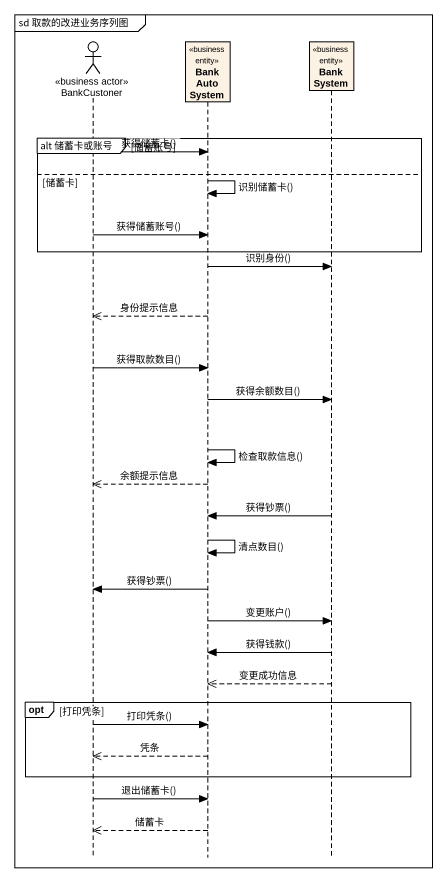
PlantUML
@startuml
mainframe sd 取款的改进业务序列图
hide footbox
actor BankCustoner <<business actor>>
participant BankAutoSystem <<business entity>>
participant BankSystem <<business entity>>

group alt 储蓄卡或账号 [储蓄账号]
  BankCustoner -> BankAutoSystem : 获得储蓄卡()
else 储蓄卡
  BankAutoSystem -> BankAutoSystem : 识别储蓄卡()
  BankCustoner -> BankAutoSystem : 获得储蓄账号()
end
BankAutoSystem -> BankSystem : 识别身份()
BankAutoSystem -->> BankCustoner : 身份提示信息
BankCustoner -> BankAutoSystem : 获得取款数目()
BankAutoSystem -> BankSystem : 获得余额数目()
BankAutoSystem -> BankAutoSystem : 检查取款信息()
BankAutoSystem -->> BankCustoner : 余额提示信息
BankSystem -> BankAutoSystem : 获得钞票()
BankAutoSystem -> BankAutoSystem : 清点数目()
BankAutoSystem -> BankCustoner : 获得钞票()
BankAutoSystem -> BankSystem : 变更账户()
BankSystem -> BankAutoSystem : 获得钱款()
BankSystem -->> BankAutoSystem : 变更成功信息
opt 打印凭条
  BankCustoner -> BankAutoSystem : 打印凭条()
  BankAutoSystem -->> BankCustoner : 凭条
end
BankCustoner -> BankAutoSystem : 退出储蓄卡()
BankAutoSystem -->> BankCustoner : 储蓄卡
@enduml
